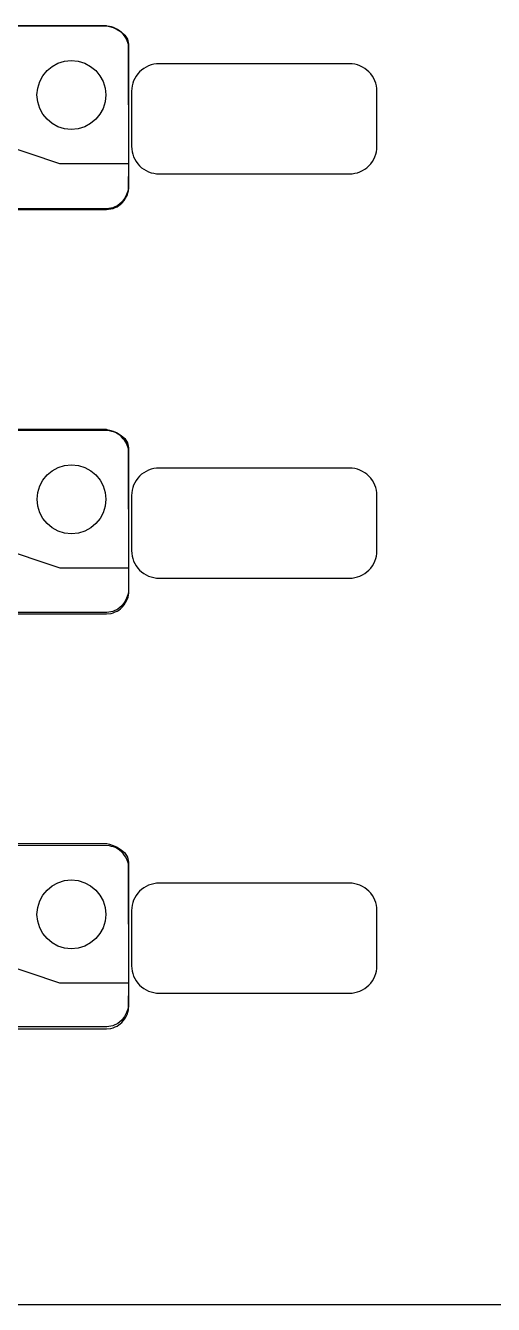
# Model space of a CAD drawing. Header units: metres. Extents: x 0 to 3575, y 0 to 842.
# Drawn here: x 2572.3 to 2592.3, y 447.9 to 502.6 of the extents above; entities that cross this region are included whole.
import ezdxf

# ---------------------------------------------------------------- set-up
doc = ezdxf.new("R2010")
doc.units = ezdxf.units.M
doc.layers.add('SCHEMATICS', color=7, linetype='Continuous')

msp = doc.modelspace()

# ---------------------------------------------------------------- linework, layer by layer
at = {"layer": 'SCHEMATICS', "color": 7}
for p, q in [((2575.911, 502.577), (2571.825, 502.586)), ((2575.999, 502.556), (2575.911, 502.577)), ((2576.078, 502.532), (2575.999, 502.556)), ((2576.16, 502.498), (2576.078, 502.532)), ((2576.253, 502.448), (2576.16, 502.498)), ((2576.342, 502.39), (2576.253, 502.448)), ((2576.424, 502.319), (2576.342, 502.39)), ((2576.495, 502.243), (2576.424, 502.319)), ((2576.552, 502.172), (2576.495, 502.243)), ((2576.599, 502.096), (2576.552, 502.172)), ((2576.657, 501.97), (2576.599, 502.096)), ((2576.702, 501.856), (2576.657, 501.97)), ((2576.714, 501.794), (2576.702, 501.856)), ((2576.721, 501.733), (2576.714, 501.794)), ((2576.729, 496.703), (2576.721, 501.733)), ((2586.171, 500.982), (2578.029, 500.982)), ((2576.851, 499.805), (2576.851, 497.45)), ((2587.346, 497.45), (2587.346, 499.805)), ((2573.788, 496.703), (2570.845, 497.684)), ((2576.73, 496.703), (2573.788, 496.703)), ((2576.726, 495.642), (2576.729, 496.703)), ((2578.029, 496.272), (2586.171, 496.272)), ((2576.549, 495.15), (2576.594, 495.225)), ((2576.594, 495.225), (2576.637, 495.299)), ((2576.637, 495.299), (2576.672, 495.381)), ((2576.672, 495.381), (2576.696, 495.465)), ((2576.696, 495.465), (2576.714, 495.551)), ((2576.714, 495.551), (2576.726, 495.642)), ((2538.525, 494.745), (2575.781, 494.742)), ((2575.781, 494.742), (2575.971, 494.769)), ((2575.971, 494.769), (2576.06, 494.792)), ((2576.06, 494.792), (2576.153, 494.828)), ((2576.153, 494.828), (2576.228, 494.865)), ((2576.228, 494.865), (2576.301, 494.912)), ((2576.301, 494.912), (2576.37, 494.964)), ((2576.37, 494.964), (2576.435, 495.021)), ((2576.435, 495.021), (2576.549, 495.15)), ((2575.914, 485.273), (2571.828, 485.288)), ((2576.002, 485.254), (2575.914, 485.273)), ((2576.081, 485.233), (2576.002, 485.254)), ((2576.163, 485.201), (2576.081, 485.233)), ((2576.256, 485.146), (2576.163, 485.201)), ((2576.345, 485.089), (2576.256, 485.146)), ((2576.427, 485.02), (2576.345, 485.089)), ((2576.498, 484.94), (2576.427, 485.02)), ((2576.555, 484.87), (2576.498, 484.94)), ((2576.602, 484.796), (2576.555, 484.87)), ((2576.66, 484.667), (2576.602, 484.796)), ((2576.705, 484.55), (2576.66, 484.667)), ((2576.717, 484.495), (2576.705, 484.55)), ((2576.724, 484.43), (2576.717, 484.495)), ((2576.732, 479.399), (2576.724, 484.43)), ((2586.171, 483.682), (2578.029, 483.682)), ((2576.851, 482.504), (2576.851, 480.149)), ((2587.346, 480.149), (2587.346, 482.504)), ((2573.794, 479.399), (2570.851, 480.385)), ((2576.736, 479.399), (2573.794, 479.399)), ((2576.729, 478.338), (2576.732, 479.399)), ((2578.029, 478.973), (2586.171, 478.973)), ((2576.699, 478.165), (2576.717, 478.251)), ((2576.717, 478.251), (2576.729, 478.338)), ((2576.373, 477.661), (2576.438, 477.72)), ((2576.438, 477.72), (2576.552, 477.852)), ((2576.552, 477.852), (2576.597, 477.925)), ((2576.597, 477.925), (2576.64, 477.999)), ((2576.64, 477.999), (2576.675, 478.085)), ((2576.675, 478.085), (2576.699, 478.165)), ((2538.528, 477.442), (2575.784, 477.439)), ((2575.784, 477.439), (2575.974, 477.465)), ((2575.974, 477.465), (2576.063, 477.492)), ((2576.063, 477.492), (2576.156, 477.526)), ((2576.156, 477.526), (2576.231, 477.565)), ((2576.231, 477.565), (2576.304, 477.609)), ((2576.304, 477.609), (2576.373, 477.661)), ((2575.911, 467.518), (2571.825, 467.532)), ((2575.999, 467.497), (2575.911, 467.518)), ((2576.078, 467.473), (2575.999, 467.497)), ((2576.16, 467.442), (2576.078, 467.473)), ((2576.253, 467.389), (2576.16, 467.442)), ((2576.342, 467.331), (2576.253, 467.389)), ((2576.424, 467.263), (2576.342, 467.331)), ((2576.495, 467.184), (2576.424, 467.263)), ((2576.552, 467.11), (2576.495, 467.184)), ((2576.599, 467.04), (2576.552, 467.11)), ((2576.657, 466.911), (2576.599, 467.04)), ((2576.702, 466.794), (2576.657, 466.911)), ((2576.714, 466.735), (2576.702, 466.794)), ((2576.721, 466.677), (2576.714, 466.735)), ((2576.729, 461.647), (2576.721, 466.677)), ((2586.171, 465.921), (2578.029, 465.921)), ((2576.851, 464.746), (2576.851, 462.391)), ((2587.346, 462.391), (2587.346, 464.746)), ((2573.788, 461.647), (2570.845, 462.625)), ((2576.73, 461.647), (2573.788, 461.647)), ((2576.726, 460.583), (2576.729, 461.647)), ((2578.029, 461.215), (2586.171, 461.215)), ((2576.594, 460.166), (2576.637, 460.243)), ((2576.637, 460.243), (2576.672, 460.325)), ((2576.672, 460.325), (2576.696, 460.409)), ((2576.696, 460.409), (2576.714, 460.498)), ((2576.714, 460.498), (2576.726, 460.583)), ((2538.525, 459.686), (2575.781, 459.683)), ((2575.781, 459.683), (2575.971, 459.71)), ((2575.971, 459.71), (2576.06, 459.736)), ((2576.06, 459.736), (2576.153, 459.772)), ((2576.153, 459.772), (2576.228, 459.806)), ((2576.228, 459.806), (2576.301, 459.853)), ((2576.301, 459.853), (2576.37, 459.905)), ((2576.37, 459.905), (2576.435, 459.964)), ((2576.435, 459.964), (2576.549, 460.096)), ((2576.549, 460.096), (2576.594, 460.166)), ((2454.973, 447.897), (2632.561, 447.897))]:
    msp.add_line(p, q, dxfattribs=at)
for points in [[(2538.402, 502.607), (2540.236, 502.607), (2544.576, 502.608), (2550.572, 502.61), (2557.379, 502.611), (2564.149, 502.613), (2570.033, 502.615), (2574.186, 502.616), (2575.758, 502.616)], [(2575.758, 502.616), (2575.799, 502.608), (2575.907, 502.581), (2576.06, 502.531), (2576.236, 502.455), (2576.412, 502.35), (2576.567, 502.212), (2576.677, 502.037), (2576.721, 501.822)], [(2576.721, 501.822), (2576.723, 501.377), (2576.724, 500.594), (2576.725, 499.597), (2576.724, 498.508), (2576.723, 497.448), (2576.722, 496.539), (2576.721, 495.905), (2576.721, 495.666)], [(2572.806, 499.647), (2572.836, 499.944), (2572.921, 500.22), (2573.057, 500.47), (2573.236, 500.687), (2573.454, 500.867), (2573.703, 501.002), (2573.979, 501.087), (2574.275, 501.117)], [(2574.275, 501.117), (2574.573, 501.087), (2574.85, 501.002), (2575.1, 500.867), (2575.319, 500.687), (2575.499, 500.47), (2575.635, 500.22), (2575.721, 499.944), (2575.751, 499.647)], [(2578.029, 500.982), (2577.912, 500.976), (2577.797, 500.959), (2577.686, 500.931), (2577.577, 500.892), (2577.474, 500.842), (2577.375, 500.783), (2577.282, 500.715), (2577.195, 500.637)], [(2587.002, 500.637), (2586.915, 500.715), (2586.822, 500.783), (2586.723, 500.842), (2586.619, 500.892), (2586.511, 500.931), (2586.4, 500.959), (2586.286, 500.976), (2586.171, 500.982)], [(2577.195, 500.637), (2577.117, 500.549), (2577.048, 500.455), (2576.989, 500.356), (2576.94, 500.253), (2576.902, 500.145), (2576.874, 500.034), (2576.857, 499.921), (2576.851, 499.805)], [(2587.346, 499.805), (2587.34, 499.921), (2587.323, 500.034), (2587.295, 500.145), (2587.256, 500.253), (2587.207, 500.356), (2587.148, 500.455), (2587.08, 500.549), (2587.002, 500.637)], [(2574.275, 498.175), (2573.979, 498.205), (2573.703, 498.29), (2573.454, 498.426), (2573.236, 498.605), (2573.057, 498.823), (2572.921, 499.073), (2572.836, 499.35), (2572.806, 499.647)], [(2575.751, 499.647), (2575.721, 499.35), (2575.635, 499.073), (2575.499, 498.823), (2575.319, 498.605), (2575.1, 498.426), (2574.85, 498.29), (2574.573, 498.205), (2574.275, 498.175)], [(2576.851, 497.45), (2576.857, 497.334), (2576.874, 497.22), (2576.902, 497.108), (2576.94, 496.999), (2576.989, 496.895), (2577.048, 496.795), (2577.117, 496.702), (2577.195, 496.614)], [(2587.002, 496.614), (2587.08, 496.702), (2587.148, 496.795), (2587.207, 496.895), (2587.256, 496.999), (2587.295, 497.108), (2587.323, 497.22), (2587.34, 497.334), (2587.346, 497.45)], [(2577.195, 496.614), (2577.282, 496.536), (2577.375, 496.468), (2577.474, 496.41), (2577.577, 496.361), (2577.686, 496.322), (2577.797, 496.295), (2577.912, 496.278), (2578.029, 496.272)], [(2586.171, 496.272), (2586.286, 496.278), (2586.4, 496.295), (2586.511, 496.322), (2586.619, 496.361), (2586.723, 496.41), (2586.822, 496.468), (2586.915, 496.536), (2587.002, 496.614)], [(2576.721, 495.666), (2576.713, 495.628), (2576.686, 495.527), (2576.634, 495.384), (2576.551, 495.22), (2576.431, 495.056), (2576.267, 494.913), (2576.055, 494.812), (2575.788, 494.774)], [(2575.788, 494.774), (2573.957, 494.774), (2569.624, 494.776), (2563.635, 494.777), (2556.835, 494.779), (2550.074, 494.781), (2544.195, 494.782), (2540.048, 494.784), (2538.477, 494.784)], [(2538.402, 485.339), (2540.236, 485.339), (2544.576, 485.34), (2550.572, 485.341), (2557.379, 485.342), (2564.149, 485.343), (2570.033, 485.344), (2574.186, 485.345), (2575.758, 485.345)], [(2575.758, 485.345), (2575.799, 485.337), (2575.907, 485.31), (2576.06, 485.26), (2576.236, 485.185), (2576.412, 485.08), (2576.567, 484.941), (2576.677, 484.766), (2576.721, 484.551)], [(2576.721, 484.551), (2576.723, 484.108), (2576.724, 483.327), (2576.725, 482.331), (2576.724, 481.242), (2576.723, 480.182), (2576.722, 479.274), (2576.721, 478.64), (2576.721, 478.401)], [(2572.809, 482.346), (2572.839, 482.642), (2572.924, 482.919), (2573.06, 483.169), (2573.239, 483.387), (2573.456, 483.566), (2573.706, 483.702), (2573.982, 483.788), (2574.278, 483.818)], [(2574.278, 483.818), (2574.576, 483.788), (2574.853, 483.702), (2575.103, 483.566), (2575.322, 483.387), (2575.502, 483.169), (2575.638, 482.919), (2575.724, 482.642), (2575.754, 482.346)], [(2577.195, 483.337), (2577.117, 483.25), (2577.048, 483.156), (2576.989, 483.057), (2576.94, 482.953), (2576.902, 482.845), (2576.874, 482.734), (2576.857, 482.62), (2576.851, 482.504)], [(2578.029, 483.682), (2577.912, 483.676), (2577.797, 483.659), (2577.686, 483.631), (2577.577, 483.592), (2577.474, 483.542), (2577.375, 483.483), (2577.282, 483.415), (2577.195, 483.337)], [(2587.002, 483.337), (2586.915, 483.415), (2586.822, 483.483), (2586.723, 483.542), (2586.619, 483.592), (2586.511, 483.631), (2586.4, 483.659), (2586.286, 483.676), (2586.171, 483.682)], [(2587.346, 482.504), (2587.34, 482.62), (2587.323, 482.734), (2587.295, 482.845), (2587.256, 482.953), (2587.207, 483.057), (2587.148, 483.156), (2587.08, 483.25), (2587.002, 483.337)], [(2574.278, 480.873), (2573.982, 480.903), (2573.706, 480.989), (2573.456, 481.124), (2573.239, 481.304), (2573.06, 481.522), (2572.924, 481.772), (2572.839, 482.049), (2572.809, 482.346)], [(2575.754, 482.346), (2575.724, 482.049), (2575.638, 481.772), (2575.502, 481.522), (2575.322, 481.304), (2575.103, 481.124), (2574.853, 480.989), (2574.576, 480.903), (2574.278, 480.873)], [(2576.851, 480.149), (2576.857, 480.033), (2576.874, 479.918), (2576.902, 479.807), (2576.94, 479.699), (2576.989, 479.595), (2577.048, 479.496), (2577.117, 479.403), (2577.195, 479.317)], [(2587.002, 479.317), (2587.08, 479.403), (2587.148, 479.496), (2587.207, 479.595), (2587.256, 479.699), (2587.295, 479.807), (2587.323, 479.918), (2587.34, 480.033), (2587.346, 480.149)], [(2577.195, 479.317), (2577.282, 479.238), (2577.375, 479.169), (2577.474, 479.11), (2577.577, 479.061), (2577.686, 479.023), (2577.797, 478.995), (2577.912, 478.979), (2578.029, 478.973)], [(2586.171, 478.973), (2586.286, 478.979), (2586.4, 478.995), (2586.511, 479.023), (2586.619, 479.061), (2586.723, 479.11), (2586.822, 479.169), (2586.915, 479.238), (2587.002, 479.317)], [(2576.721, 478.401), (2576.713, 478.362), (2576.686, 478.261), (2576.634, 478.117), (2576.551, 477.952), (2576.431, 477.787), (2576.267, 477.643), (2576.055, 477.542), (2575.788, 477.503)], [(2575.788, 477.503), (2573.957, 477.504), (2569.624, 477.506), (2563.635, 477.509), (2556.835, 477.512), (2550.074, 477.515), (2544.195, 477.518), (2540.048, 477.52), (2538.477, 477.521)], [(2538.402, 467.614), (2540.236, 467.614), (2544.576, 467.615), (2550.572, 467.616), (2557.379, 467.617), (2564.149, 467.618), (2570.033, 467.619), (2574.186, 467.62), (2575.758, 467.62)], [(2575.758, 467.62), (2575.799, 467.612), (2575.907, 467.584), (2576.06, 467.534), (2576.236, 467.458), (2576.412, 467.353), (2576.567, 467.215), (2576.677, 467.04), (2576.721, 466.826)], [(2576.721, 466.826), (2576.723, 466.381), (2576.724, 465.599), (2576.725, 464.602), (2576.724, 463.513), (2576.723, 462.454), (2576.722, 461.546), (2576.721, 460.912), (2576.721, 460.673)], [(2572.806, 464.587), (2572.836, 464.883), (2572.921, 465.16), (2573.057, 465.41), (2573.236, 465.627), (2573.454, 465.807), (2573.703, 465.943), (2573.979, 466.029), (2574.275, 466.059)], [(2574.275, 466.059), (2574.573, 466.029), (2574.85, 465.943), (2575.1, 465.807), (2575.319, 465.627), (2575.499, 465.41), (2575.635, 465.16), (2575.721, 464.883), (2575.751, 464.587)], [(2578.029, 465.921), (2577.912, 465.915), (2577.797, 465.898), (2577.686, 465.871), (2577.577, 465.832), (2577.474, 465.783), (2577.375, 465.725), (2577.282, 465.657), (2577.195, 465.579)], [(2587.002, 465.579), (2586.915, 465.657), (2586.822, 465.725), (2586.723, 465.783), (2586.619, 465.832), (2586.511, 465.871), (2586.4, 465.898), (2586.286, 465.915), (2586.171, 465.921)], [(2577.195, 465.579), (2577.117, 465.493), (2577.048, 465.4), (2576.989, 465.301), (2576.94, 465.197), (2576.902, 465.089), (2576.874, 464.978), (2576.857, 464.863), (2576.851, 464.746)], [(2587.346, 464.746), (2587.34, 464.863), (2587.323, 464.978), (2587.295, 465.089), (2587.256, 465.197), (2587.207, 465.301), (2587.148, 465.4), (2587.08, 465.493), (2587.002, 465.579)], [(2574.275, 463.117), (2573.979, 463.147), (2573.703, 463.233), (2573.454, 463.368), (2573.236, 463.548), (2573.057, 463.765), (2572.921, 464.015), (2572.836, 464.291), (2572.806, 464.587)], [(2575.751, 464.587), (2575.721, 464.291), (2575.635, 464.015), (2575.499, 463.765), (2575.319, 463.548), (2575.1, 463.368), (2574.85, 463.233), (2574.573, 463.147), (2574.275, 463.117)], [(2576.851, 462.391), (2576.857, 462.275), (2576.874, 462.161), (2576.902, 462.05), (2576.94, 461.942), (2576.989, 461.838), (2577.048, 461.739), (2577.117, 461.646), (2577.195, 461.559)], [(2587.002, 461.559), (2587.08, 461.646), (2587.148, 461.739), (2587.207, 461.838), (2587.256, 461.942), (2587.295, 462.05), (2587.323, 462.161), (2587.34, 462.275), (2587.346, 462.391)], [(2577.195, 461.559), (2577.282, 461.482), (2577.375, 461.413), (2577.474, 461.354), (2577.577, 461.305), (2577.686, 461.266), (2577.797, 461.238), (2577.912, 461.221), (2578.029, 461.215)], [(2586.171, 461.215), (2586.286, 461.221), (2586.4, 461.238), (2586.511, 461.266), (2586.619, 461.305), (2586.723, 461.354), (2586.822, 461.413), (2586.915, 461.482), (2587.002, 461.559)], [(2576.721, 460.673), (2576.713, 460.634), (2576.686, 460.532), (2576.634, 460.388), (2576.551, 460.223), (2576.431, 460.058), (2576.267, 459.914), (2576.055, 459.812), (2575.788, 459.773)], [(2575.788, 459.773), (2573.957, 459.774), (2569.624, 459.775), (2563.635, 459.778), (2556.835, 459.781), (2550.074, 459.783), (2544.195, 459.786), (2540.048, 459.787), (2538.477, 459.788)]]:
    msp.add_lwpolyline(points, dxfattribs=at)

doc.saveas('drawing.dxf')
